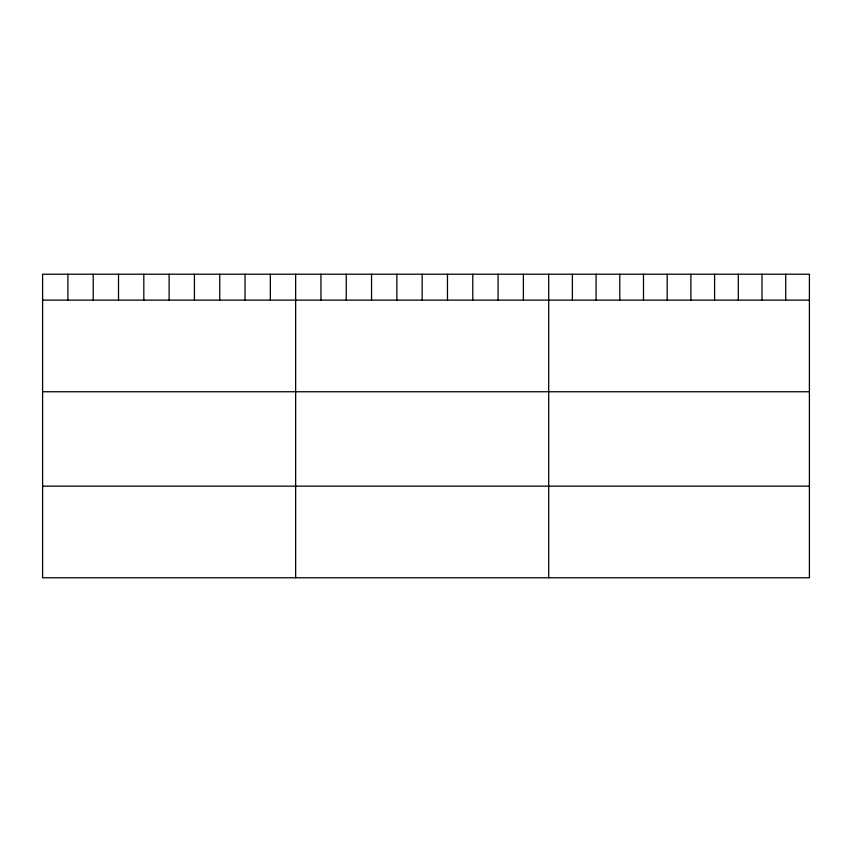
<?xml version="1.0" encoding="UTF-8"?>
<svg xmlns="http://www.w3.org/2000/svg" width="852" height="852" viewBox="0 0 852 852"><rect width="100%" height="100%" fill="white"/><g stroke="black" fill="none" stroke-linecap="round" stroke-linejoin="round"><path stroke-width="1.28" d="M809.4 300.117L809.4 577.773L42.6 577.773L42.6 274.227L809.4 274.227L809.4 300.117L42.6 300.117M42.6 391.75L809.4 391.75M42.6 486.151L809.4 486.151M785.704 274.227L785.704 300.117M761.997 274.227L761.997 300.117M738.301 274.227L738.301 300.117M714.594 274.227L714.594 300.117M690.897 274.227L690.897 300.117M667.191 274.227L667.191 300.117M643.494 274.227L643.494 300.117M619.787 274.227L619.787 300.117M596.091 274.227L596.091 300.117M572.384 274.227L572.384 300.117M548.688 274.227L548.688 577.773M523.384 274.227L523.384 300.117M498.079 274.227L498.079 300.117M472.775 274.227L472.775 300.117M447.47 274.227L447.47 300.117M422.166 274.227L422.166 300.117M396.862 274.227L396.862 300.117M371.557 274.227L371.557 300.117M346.253 274.227L346.253 300.117M320.948 274.227L320.948 300.117M295.644 274.227L295.644 577.773M270.34 274.227L270.34 300.117M245.035 274.227L245.035 300.117M219.731 274.227L219.731 300.117M194.426 274.227L194.426 300.117M169.122 274.227L169.122 300.117M143.818 274.227L143.818 300.117M118.513 274.227L118.513 300.117M93.209 274.227L93.209 300.117M67.904 274.227L67.904 300.117"/></g></svg>
